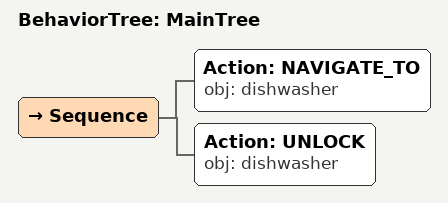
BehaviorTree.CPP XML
<root main_tree_to_execute="MainTree">
  <BehaviorTree ID="MainTree">
    <Sequence>
      <!-- Navigate to dishwasher -->
      <Action ID="NAVIGATE_TO" obj="dishwasher" />
      <!-- Unlock dishwasher -->
      <Action ID="UNLOCK" obj="dishwasher" />
    </Sequence>
  </BehaviorTree>
</root>
